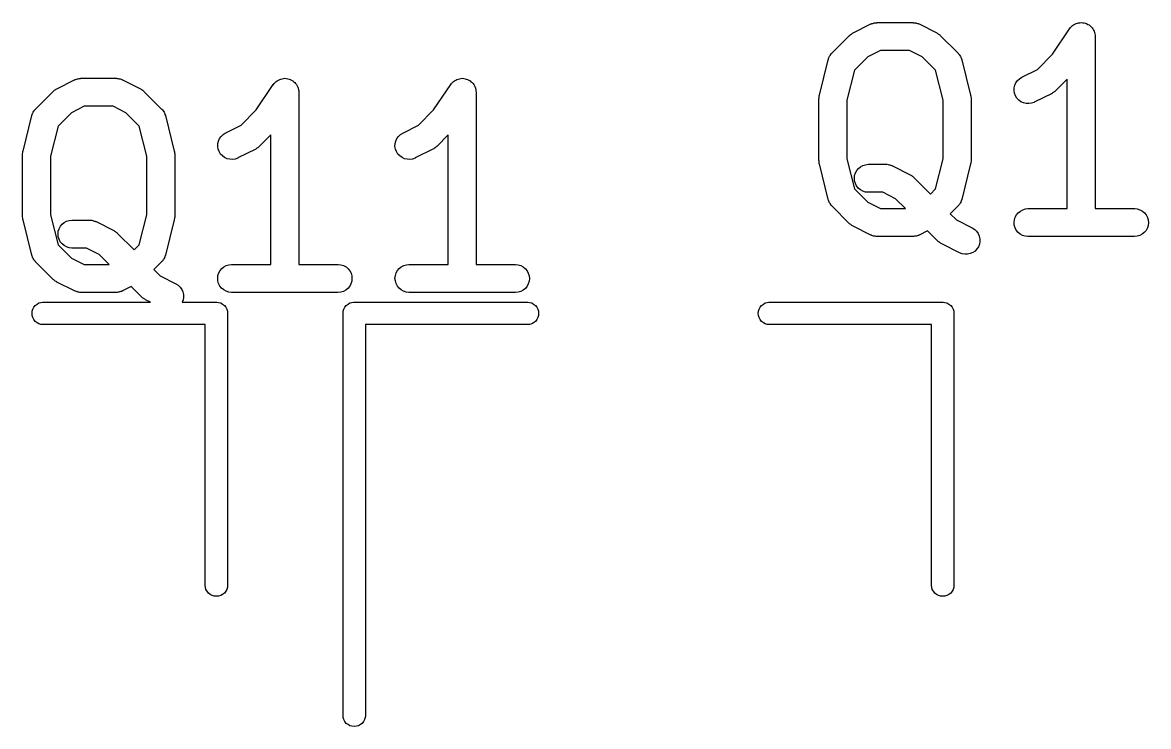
# Model space of a CAD drawing. Extents: x -2 to 178, y -114 to 6.
# Drawn here: x 171.44 to 177.49, y -107.86 to -104.08 of the extents above; entities that cross this region are included whole.
import ezdxf

# ---------------------------------------------------------------- set-up
doc = ezdxf.new("R2010")
doc.units = 0
doc.header["$MEASUREMENT"] = 0
doc.layers.add('BLACK', color=7, linetype='CONTINUOUS')

msp = doc.modelspace()

# ---------------------------------------------------------------- linework, layer by layer
at = {"layer": 'BLACK', "linetype": 'CONTINUOUS'}
for p, q in [((175.9, -104.133), (175.995, -104.085)), ((175.995, -104.085), (175.996, -104.085)), ((175.996, -104.085), (175.998, -104.084)), ((175.998, -104.084), (176, -104.083)), ((176, -104.083), (176.005, -104.082)), ((176.005, -104.082), (176.01, -104.08)), ((176.01, -104.08), (176.012, -104.079)), ((176.012, -104.079), (176.014, -104.079)), ((176.014, -104.079), (176.019, -104.078)), ((176.019, -104.078), (176.024, -104.078)), ((176.024, -104.078), (176.026, -104.078)), ((176.026, -104.078), (176.029, -104.077)), ((176.029, -104.077), (176.219, -104.077)), ((176.219, -104.077), (176.22, -104.077)), ((176.22, -104.077), (176.222, -104.078)), ((176.222, -104.078), (176.224, -104.078)), ((176.224, -104.078), (176.23, -104.078)), ((176.23, -104.078), (176.235, -104.079)), ((176.235, -104.079), (176.237, -104.08)), ((176.237, -104.08), (176.239, -104.08)), ((176.239, -104.08), (176.244, -104.082)), ((176.244, -104.082), (176.249, -104.083)), ((176.249, -104.083), (176.251, -104.085)), ((176.251, -104.085), (176.253, -104.085)), ((176.253, -104.085), (176.348, -104.133)), ((176.97, -104.247), (177.061, -104.111)), ((177.061, -104.111), (177.062, -104.11)), ((177.062, -104.11), (177.067, -104.104)), ((177.062, -104.11), (177.062, -104.11)), ((177.062, -104.11), (177.062, -104.11)), ((177.062, -104.11), (177.062, -104.11)), ((177.067, -104.104), (177.071, -104.099)), ((177.071, -104.099), (177.077, -104.094)), ((177.071, -104.099), (177.071, -104.099)), ((177.071, -104.099), (177.071, -104.099)), ((177.077, -104.094), (177.083, -104.09)), ((177.083, -104.09), (177.09, -104.086)), ((177.083, -104.09), (177.083, -104.09)), ((177.083, -104.09), (177.083, -104.09)), ((177.09, -104.086), (177.096, -104.083)), ((177.096, -104.083), (177.103, -104.081)), ((177.096, -104.083), (177.096, -104.083)), ((177.096, -104.083), (177.096, -104.083)), ((177.103, -104.081), (177.11, -104.079)), ((177.11, -104.079), (177.117, -104.078)), ((177.11, -104.079), (177.11, -104.079)), ((177.11, -104.079), (177.11, -104.079)), ((177.117, -104.078), (177.124, -104.077)), ((177.124, -104.077), (177.124, -104.077)), ((177.124, -104.077), (177.132, -104.078)), ((177.124, -104.077), (177.124, -104.077)), ((177.132, -104.078), (177.139, -104.079)), ((177.139, -104.079), (177.139, -104.079)), ((177.139, -104.079), (177.139, -104.079)), ((177.139, -104.079), (177.146, -104.081)), ((177.146, -104.081), (177.153, -104.083)), ((177.153, -104.083), (177.153, -104.083)), ((177.153, -104.083), (177.153, -104.083)), ((177.153, -104.083), (177.16, -104.087)), ((177.16, -104.087), (177.166, -104.09)), ((177.166, -104.09), (177.166, -104.09)), ((177.166, -104.09), (177.166, -104.09)), ((177.166, -104.09), (177.171, -104.095)), ((177.171, -104.095), (177.177, -104.1)), ((177.177, -104.1), (177.177, -104.1)), ((177.177, -104.1), (177.177, -104.1)), ((177.177, -104.1), (177.182, -104.106)), ((177.182, -104.106), (177.186, -104.111)), ((177.186, -104.111), (177.186, -104.111)), ((177.186, -104.111), (177.186, -104.111)), ((177.186, -104.111), (177.19, -104.118)), ((175.785, -104.242), (175.88, -104.147)), ((175.88, -104.147), (175.881, -104.146)), ((175.881, -104.146), (175.884, -104.144)), ((175.884, -104.144), (175.887, -104.141)), ((175.887, -104.141), (175.89, -104.139)), ((175.89, -104.139), (175.892, -104.137)), ((175.892, -104.137), (175.896, -104.135)), ((175.896, -104.135), (175.9, -104.133)), ((176.348, -104.133), (176.349, -104.133)), ((176.349, -104.133), (176.352, -104.136)), ((176.352, -104.136), (176.356, -104.138)), ((176.356, -104.138), (176.358, -104.14)), ((176.358, -104.14), (176.361, -104.141)), ((176.361, -104.141), (176.364, -104.144)), ((176.364, -104.144), (176.367, -104.147)), ((176.367, -104.147), (176.463, -104.242)), ((177.19, -104.118), (177.193, -104.124)), ((177.193, -104.124), (177.193, -104.124)), ((177.193, -104.124), (177.193, -104.124)), ((177.193, -104.124), (177.195, -104.131)), ((177.195, -104.131), (177.197, -104.138)), ((177.197, -104.138), (177.197, -104.138)), ((177.197, -104.138), (177.197, -104.138)), ((177.197, -104.138), (177.198, -104.145)), ((177.198, -104.145), (177.199, -104.152)), ((177.199, -104.152), (177.199, -105.077)), ((176.046, -104.227), (175.978, -104.262)), ((176.201, -104.227), (176.046, -104.227)), ((176.27, -104.262), (176.201, -104.227)), ((175.718, -104.468), (175.765, -104.277)), ((175.765, -104.277), (175.766, -104.276)), ((175.766, -104.276), (175.767, -104.271)), ((175.767, -104.271), (175.769, -104.266)), ((175.769, -104.266), (175.77, -104.264)), ((175.77, -104.264), (175.771, -104.262)), ((175.771, -104.262), (175.773, -104.258)), ((175.773, -104.258), (175.776, -104.254)), ((175.776, -104.254), (175.777, -104.252)), ((175.777, -104.252), (175.778, -104.25)), ((175.778, -104.25), (175.782, -104.246)), ((175.782, -104.246), (175.785, -104.242)), ((175.978, -104.262), (175.906, -104.334)), ((176.342, -104.334), (176.27, -104.262)), ((176.463, -104.242), (176.463, -104.243)), ((176.463, -104.243), (176.466, -104.247)), ((176.466, -104.247), (176.47, -104.251)), ((176.47, -104.251), (176.471, -104.253)), ((176.471, -104.253), (176.472, -104.254)), ((176.472, -104.254), (176.475, -104.259)), ((176.475, -104.259), (176.477, -104.263)), ((176.477, -104.263), (176.478, -104.265)), ((176.478, -104.265), (176.479, -104.267)), ((176.479, -104.267), (176.481, -104.272)), ((176.481, -104.272), (176.482, -104.277)), ((176.482, -104.277), (176.53, -104.468)), ((176.889, -104.329), (176.97, -104.247)), ((175.906, -104.334), (175.865, -104.495)), ((176.382, -104.495), (176.342, -104.334)), ((176.805, -104.371), (176.889, -104.329)), ((171.624, -104.433), (171.719, -104.385)), ((171.719, -104.385), (171.72, -104.385)), ((171.72, -104.385), (171.722, -104.384)), ((171.722, -104.384), (171.724, -104.383)), ((171.724, -104.383), (171.729, -104.382)), ((171.729, -104.382), (171.734, -104.38)), ((171.734, -104.38), (171.736, -104.379)), ((171.736, -104.379), (171.738, -104.379)), ((171.738, -104.379), (171.743, -104.378)), ((171.743, -104.378), (171.748, -104.378)), ((171.748, -104.378), (171.75, -104.378)), ((171.75, -104.378), (171.752, -104.377)), ((171.752, -104.377), (171.943, -104.377)), ((171.943, -104.377), (171.944, -104.377)), ((171.944, -104.377), (171.946, -104.378)), ((171.946, -104.378), (171.948, -104.378)), ((171.948, -104.378), (171.953, -104.378)), ((171.953, -104.378), (171.958, -104.379)), ((171.958, -104.379), (171.961, -104.38)), ((171.961, -104.38), (171.963, -104.38)), ((171.963, -104.38), (171.968, -104.382)), ((171.968, -104.382), (171.972, -104.383)), ((171.972, -104.383), (171.974, -104.385)), ((171.974, -104.385), (171.976, -104.385)), ((171.976, -104.385), (172.072, -104.433)), ((172.694, -104.547), (172.785, -104.411)), ((172.785, -104.411), (172.786, -104.41)), ((172.786, -104.41), (172.79, -104.404)), ((172.786, -104.41), (172.786, -104.41)), ((172.786, -104.41), (172.786, -104.41)), ((172.786, -104.41), (172.786, -104.41)), ((172.79, -104.404), (172.795, -104.399)), ((172.795, -104.399), (172.801, -104.394)), ((172.795, -104.399), (172.795, -104.399)), ((172.795, -104.399), (172.795, -104.399)), ((172.801, -104.394), (172.807, -104.39)), ((172.807, -104.39), (172.813, -104.386)), ((172.807, -104.39), (172.807, -104.39)), ((172.807, -104.39), (172.807, -104.39)), ((172.813, -104.386), (172.82, -104.383)), ((172.82, -104.383), (172.826, -104.381)), ((172.82, -104.383), (172.82, -104.383)), ((172.82, -104.383), (172.82, -104.383)), ((172.826, -104.381), (172.834, -104.379)), ((172.834, -104.379), (172.841, -104.378)), ((172.834, -104.379), (172.834, -104.379)), ((172.834, -104.379), (172.834, -104.379)), ((172.841, -104.378), (172.848, -104.377)), ((172.848, -104.377), (172.848, -104.377)), ((172.848, -104.377), (172.855, -104.378)), ((172.848, -104.377), (172.848, -104.377)), ((172.855, -104.378), (172.863, -104.379)), ((172.863, -104.379), (172.863, -104.379)), ((172.863, -104.379), (172.863, -104.379)), ((172.863, -104.379), (172.87, -104.381)), ((172.87, -104.381), (172.877, -104.383)), ((172.877, -104.383), (172.877, -104.383)), ((172.877, -104.383), (172.877, -104.383)), ((172.877, -104.383), (172.883, -104.387)), ((172.883, -104.387), (172.89, -104.39)), ((172.89, -104.39), (172.89, -104.39)), ((172.89, -104.39), (172.89, -104.39)), ((172.89, -104.39), (172.895, -104.395)), ((172.895, -104.395), (172.901, -104.4)), ((172.901, -104.4), (172.901, -104.4)), ((172.901, -104.4), (172.901, -104.4)), ((172.901, -104.4), (172.905, -104.405)), ((172.905, -104.405), (172.91, -104.411)), ((172.91, -104.411), (172.91, -104.411)), ((172.91, -104.411), (172.91, -104.411)), ((172.91, -104.411), (172.914, -104.417)), ((173.646, -104.547), (173.738, -104.411)), ((173.738, -104.41), (173.743, -104.404)), ((173.738, -104.411), (173.738, -104.41)), ((173.738, -104.41), (173.738, -104.41)), ((173.738, -104.41), (173.738, -104.41)), ((173.738, -104.41), (173.738, -104.41)), ((173.743, -104.404), (173.748, -104.399)), ((173.748, -104.399), (173.753, -104.394)), ((173.748, -104.399), (173.748, -104.399)), ((173.748, -104.399), (173.748, -104.399)), ((173.753, -104.394), (173.759, -104.39)), ((173.759, -104.39), (173.766, -104.386)), ((173.759, -104.39), (173.759, -104.39)), ((173.759, -104.39), (173.759, -104.39)), ((173.766, -104.386), (173.772, -104.383)), ((173.772, -104.383), (173.779, -104.381)), ((173.772, -104.383), (173.772, -104.383)), ((173.772, -104.383), (173.772, -104.383)), ((173.779, -104.381), (173.786, -104.379)), ((173.786, -104.379), (173.793, -104.378)), ((173.786, -104.379), (173.786, -104.379)), ((173.786, -104.379), (173.786, -104.379)), ((173.793, -104.378), (173.801, -104.377)), ((173.801, -104.377), (173.801, -104.377)), ((173.801, -104.377), (173.808, -104.378)), ((173.801, -104.377), (173.801, -104.377)), ((173.808, -104.378), (173.815, -104.379)), ((173.815, -104.379), (173.815, -104.379)), ((173.815, -104.379), (173.815, -104.379)), ((173.815, -104.379), (173.822, -104.381)), ((173.822, -104.381), (173.829, -104.383)), ((173.829, -104.383), (173.829, -104.383)), ((173.829, -104.383), (173.829, -104.383)), ((173.829, -104.383), (173.835, -104.387)), ((173.835, -104.387), (173.842, -104.39)), ((173.842, -104.39), (173.842, -104.39)), ((173.842, -104.39), (173.842, -104.39)), ((173.842, -104.39), (173.847, -104.395)), ((173.847, -104.395), (173.853, -104.4)), ((173.853, -104.4), (173.853, -104.4)), ((173.853, -104.4), (173.853, -104.4)), ((173.853, -104.4), (173.858, -104.405)), ((173.858, -104.405), (173.862, -104.411)), ((173.862, -104.411), (173.862, -104.411)), ((173.862, -104.411), (173.863, -104.411)), ((173.863, -104.411), (173.866, -104.417)), ((176.764, -104.428), (176.767, -104.414)), ((176.767, -104.414), (176.773, -104.401)), ((176.773, -104.401), (176.782, -104.389)), ((176.782, -104.389), (176.792, -104.379)), ((176.792, -104.379), (176.805, -104.371)), ((177.049, -104.381), (176.986, -104.444)), ((177.049, -105.077), (177.049, -104.381)), ((171.509, -104.542), (171.604, -104.447)), ((171.604, -104.447), (171.605, -104.446)), ((171.605, -104.446), (171.608, -104.444)), ((171.608, -104.444), (171.611, -104.441)), ((171.611, -104.441), (171.614, -104.439)), ((171.614, -104.439), (171.616, -104.437)), ((171.616, -104.437), (171.62, -104.435)), ((171.62, -104.435), (171.624, -104.433)), ((172.072, -104.433), (172.073, -104.433)), ((172.073, -104.433), (172.076, -104.436)), ((172.076, -104.436), (172.08, -104.438)), ((172.08, -104.438), (172.082, -104.44)), ((172.082, -104.44), (172.085, -104.441)), ((172.085, -104.441), (172.088, -104.444)), ((172.088, -104.444), (172.091, -104.447)), ((172.091, -104.447), (172.186, -104.542)), ((172.914, -104.417), (172.917, -104.424)), ((172.917, -104.424), (172.917, -104.424)), ((172.917, -104.424), (172.917, -104.424)), ((172.917, -104.424), (172.919, -104.43)), ((172.919, -104.43), (172.921, -104.438)), ((172.921, -104.438), (172.921, -104.438)), ((172.921, -104.438), (172.921, -104.438)), ((172.921, -104.438), (172.922, -104.445)), ((172.922, -104.445), (172.923, -104.452)), ((172.923, -104.452), (172.923, -105.377)), ((173.866, -104.417), (173.869, -104.424)), ((173.869, -104.424), (173.869, -104.424)), ((173.869, -104.424), (173.869, -104.424)), ((173.869, -104.424), (173.871, -104.43)), ((173.871, -104.43), (173.874, -104.438)), ((173.874, -104.438), (173.874, -104.438)), ((173.874, -104.438), (173.874, -104.438)), ((173.874, -104.438), (173.874, -104.445)), ((173.874, -104.445), (173.875, -104.452)), ((173.875, -104.452), (173.875, -105.377)), ((175.716, -104.476), (175.717, -104.47)), ((175.717, -104.47), (175.718, -104.469)), ((175.718, -104.469), (175.718, -104.468)), ((176.53, -104.468), (176.53, -104.469)), ((176.53, -104.469), (176.53, -104.47)), ((176.53, -104.47), (176.531, -104.471)), ((176.531, -104.471), (176.531, -104.477)), ((176.763, -104.443), (176.764, -104.428)), ((176.766, -104.457), (176.763, -104.443)), ((176.771, -104.471), (176.766, -104.457)), ((176.778, -104.484), (176.771, -104.471)), ((176.967, -104.458), (176.872, -104.505)), ((176.97, -104.455), (176.967, -104.458)), ((176.974, -104.453), (176.97, -104.455)), ((176.977, -104.451), (176.974, -104.453)), ((176.979, -104.45), (176.977, -104.451)), ((176.982, -104.447), (176.979, -104.45)), ((176.986, -104.444), (176.982, -104.447)), ((176.986, -104.444), (176.986, -104.444)), ((171.77, -104.527), (171.702, -104.562)), ((171.925, -104.527), (171.77, -104.527)), ((171.994, -104.562), (171.925, -104.527)), ((175.715, -104.485), (175.716, -104.483)), ((175.715, -104.486), (175.715, -104.485)), ((175.715, -104.819), (175.715, -104.486)), ((175.716, -104.482), (175.716, -104.476)), ((175.716, -104.483), (175.716, -104.482)), ((175.865, -104.495), (175.865, -104.81)), ((176.382, -104.81), (176.382, -104.495)), ((176.531, -104.477), (176.532, -104.483)), ((176.532, -104.483), (176.532, -104.484)), ((176.532, -104.484), (176.532, -104.486)), ((176.532, -104.486), (176.532, -104.819)), ((176.788, -104.494), (176.778, -104.484)), ((176.8, -104.503), (176.788, -104.494)), ((176.814, -104.509), (176.8, -104.503)), ((176.828, -104.512), (176.814, -104.509)), ((176.842, -104.513), (176.828, -104.512)), ((176.857, -104.511), (176.842, -104.513)), ((176.871, -104.506), (176.857, -104.511)), ((176.872, -104.505), (176.871, -104.506)), ((171.442, -104.768), (171.489, -104.577)), ((171.489, -104.576), (171.491, -104.571)), ((171.489, -104.577), (171.489, -104.576)), ((171.491, -104.571), (171.493, -104.566)), ((171.493, -104.566), (171.494, -104.564)), ((171.494, -104.564), (171.495, -104.562)), ((171.495, -104.562), (171.497, -104.558)), ((171.497, -104.558), (171.5, -104.554)), ((171.5, -104.554), (171.501, -104.552)), ((171.501, -104.552), (171.502, -104.55)), ((171.502, -104.55), (171.506, -104.546)), ((171.506, -104.546), (171.509, -104.542)), ((171.702, -104.562), (171.63, -104.634)), ((172.066, -104.634), (171.994, -104.562)), ((172.186, -104.542), (172.187, -104.543)), ((172.187, -104.543), (172.19, -104.547)), ((172.19, -104.547), (172.194, -104.551)), ((172.194, -104.551), (172.195, -104.553)), ((172.195, -104.553), (172.196, -104.554)), ((172.196, -104.554), (172.199, -104.559)), ((172.199, -104.559), (172.201, -104.563)), ((172.201, -104.563), (172.202, -104.565)), ((172.202, -104.565), (172.203, -104.567)), ((172.203, -104.567), (172.204, -104.572)), ((172.204, -104.572), (172.206, -104.577)), ((172.206, -104.577), (172.254, -104.768)), ((172.613, -104.629), (172.694, -104.547)), ((173.565, -104.629), (173.646, -104.547)), ((171.63, -104.634), (171.589, -104.795)), ((172.106, -104.795), (172.066, -104.634)), ((172.528, -104.671), (172.613, -104.629)), ((173.481, -104.671), (173.565, -104.629)), ((172.488, -104.728), (172.491, -104.714)), ((172.491, -104.714), (172.497, -104.701)), ((172.497, -104.701), (172.505, -104.689)), ((172.505, -104.689), (172.516, -104.679)), ((172.516, -104.679), (172.528, -104.671)), ((172.773, -104.681), (172.71, -104.744)), ((172.773, -105.377), (172.773, -104.681)), ((173.44, -104.728), (173.443, -104.714)), ((173.443, -104.714), (173.449, -104.701)), ((173.449, -104.701), (173.458, -104.689)), ((173.458, -104.689), (173.468, -104.679)), ((173.468, -104.679), (173.481, -104.671)), ((173.725, -104.681), (173.663, -104.744)), ((173.725, -105.377), (173.725, -104.681)), ((171.439, -104.782), (171.44, -104.776)), ((171.44, -104.776), (171.441, -104.77)), ((171.441, -104.769), (171.442, -104.768)), ((171.441, -104.77), (171.441, -104.769)), ((172.254, -104.768), (172.254, -104.769)), ((172.254, -104.769), (172.254, -104.77)), ((172.254, -104.77), (172.255, -104.771)), ((172.255, -104.771), (172.255, -104.777)), ((172.255, -104.777), (172.256, -104.783)), ((172.487, -104.743), (172.488, -104.728)), ((172.489, -104.757), (172.487, -104.743)), ((172.495, -104.771), (172.489, -104.757)), ((172.502, -104.784), (172.495, -104.771)), ((172.691, -104.758), (172.595, -104.805)), ((172.694, -104.755), (172.691, -104.758)), ((172.698, -104.753), (172.694, -104.755)), ((172.7, -104.751), (172.698, -104.753)), ((172.703, -104.75), (172.7, -104.751)), ((172.706, -104.747), (172.703, -104.75)), ((172.709, -104.744), (172.706, -104.747)), ((172.71, -104.744), (172.709, -104.744)), ((173.439, -104.743), (173.44, -104.728)), ((173.442, -104.757), (173.439, -104.743)), ((173.447, -104.771), (173.442, -104.757)), ((173.455, -104.784), (173.447, -104.771)), ((173.643, -104.758), (173.548, -104.805)), ((173.647, -104.755), (173.643, -104.758)), ((173.65, -104.753), (173.647, -104.755)), ((173.653, -104.751), (173.65, -104.753)), ((173.655, -104.75), (173.653, -104.751)), ((173.659, -104.747), (173.655, -104.75)), ((173.662, -104.744), (173.659, -104.747)), ((173.663, -104.744), (173.662, -104.744)), ((171.439, -104.783), (171.439, -104.782)), ((171.439, -104.785), (171.439, -104.783)), ((171.439, -104.786), (171.439, -104.785)), ((171.439, -105.119), (171.439, -104.786)), ((171.589, -104.795), (171.589, -105.11)), ((172.106, -105.11), (172.106, -104.795)), ((172.256, -104.783), (172.256, -104.784)), ((172.256, -104.784), (172.256, -104.786)), ((172.256, -104.786), (172.256, -105.119)), ((172.512, -104.794), (172.502, -104.784)), ((172.524, -104.803), (172.512, -104.794)), ((172.537, -104.809), (172.524, -104.803)), ((172.552, -104.812), (172.537, -104.809)), ((172.566, -104.813), (172.552, -104.812)), ((172.581, -104.811), (172.566, -104.813)), ((172.595, -104.806), (172.581, -104.811)), ((172.595, -104.805), (172.595, -104.806)), ((173.465, -104.794), (173.455, -104.784)), ((173.477, -104.803), (173.465, -104.794)), ((173.49, -104.809), (173.477, -104.803)), ((173.504, -104.812), (173.49, -104.809)), ((173.519, -104.813), (173.504, -104.812)), ((173.533, -104.811), (173.519, -104.813)), ((173.547, -104.806), (173.533, -104.811)), ((173.548, -104.805), (173.547, -104.806)), ((175.716, -104.82), (175.715, -104.819)), ((175.716, -104.822), (175.716, -104.82)), ((175.716, -104.828), (175.716, -104.822)), ((175.717, -104.834), (175.716, -104.828)), ((175.717, -104.835), (175.717, -104.834)), ((175.717, -104.836), (175.717, -104.835)), ((175.718, -104.837), (175.717, -104.836)), ((175.765, -105.028), (175.718, -104.837)), ((175.865, -104.81), (175.906, -104.971)), ((176.342, -104.971), (176.382, -104.81)), ((176.53, -104.837), (176.482, -105.028)), ((176.531, -104.835), (176.53, -104.836)), ((176.53, -104.836), (176.53, -104.837)), ((176.532, -104.823), (176.531, -104.829)), ((176.531, -104.829), (176.531, -104.835)), ((176.532, -104.819), (176.532, -104.82)), ((176.532, -104.82), (176.532, -104.821)), ((176.532, -104.821), (176.532, -104.823)), ((175.907, -104.899), (175.912, -104.885)), ((175.912, -104.885), (175.919, -104.872)), ((175.919, -104.872), (175.928, -104.861)), ((175.928, -104.861), (175.939, -104.852)), ((175.939, -104.852), (175.952, -104.845)), ((175.952, -104.845), (175.966, -104.841)), ((175.966, -104.841), (175.981, -104.839)), ((175.981, -104.839), (176.076, -104.839)), ((176.076, -104.839), (176.077, -104.839)), ((176.077, -104.839), (176.079, -104.84)), ((176.079, -104.84), (176.082, -104.839)), ((176.082, -104.839), (176.087, -104.84)), ((176.087, -104.84), (176.092, -104.841)), ((176.092, -104.841), (176.094, -104.842)), ((176.094, -104.842), (176.096, -104.842)), ((176.096, -104.842), (176.101, -104.844)), ((176.101, -104.844), (176.106, -104.845)), ((176.106, -104.845), (176.108, -104.846)), ((176.108, -104.846), (176.11, -104.847)), ((176.11, -104.847), (176.205, -104.895)), ((176.205, -104.895), (176.206, -104.895)), ((176.206, -104.895), (176.209, -104.898)), ((176.209, -104.898), (176.213, -104.9)), ((175.906, -104.914), (175.907, -104.899)), ((175.907, -104.928), (175.906, -104.914)), ((175.911, -104.942), (175.907, -104.928)), ((175.918, -104.955), (175.911, -104.942)), ((175.927, -104.967), (175.918, -104.955)), ((176.213, -104.9), (176.216, -104.902)), ((176.216, -104.902), (176.218, -104.903)), ((176.218, -104.903), (176.221, -104.906)), ((176.221, -104.906), (176.224, -104.909)), ((176.224, -104.909), (176.314, -104.999)), ((175.906, -104.971), (175.978, -105.043)), ((175.939, -104.976), (175.927, -104.967)), ((175.951, -104.983), (175.939, -104.976)), ((175.965, -104.988), (175.951, -104.983)), ((175.98, -104.989), (175.965, -104.988)), ((175.981, -104.989), (175.98, -104.989)), ((176.058, -104.989), (175.981, -104.989)), ((176.127, -105.024), (176.058, -104.989)), ((176.314, -104.999), (176.342, -104.971)), ((175.767, -105.032), (175.765, -105.028)), ((175.768, -105.037), (175.767, -105.032)), ((175.769, -105.039), (175.768, -105.037)), ((175.77, -105.041), (175.769, -105.039)), ((175.773, -105.046), (175.77, -105.041)), ((175.775, -105.05), (175.773, -105.046)), ((175.777, -105.052), (175.775, -105.05)), ((175.778, -105.054), (175.777, -105.052)), ((175.781, -105.058), (175.778, -105.054)), ((175.784, -105.062), (175.781, -105.058)), ((175.785, -105.063), (175.784, -105.062)), ((175.88, -105.158), (175.785, -105.063)), ((175.978, -105.043), (176.046, -105.077)), ((176.046, -105.077), (176.181, -105.077)), ((176.181, -105.077), (176.127, -105.024)), ((176.463, -105.063), (176.42, -105.105)), ((176.466, -105.059), (176.463, -105.063)), ((176.469, -105.055), (176.466, -105.059)), ((176.47, -105.053), (176.469, -105.055)), ((176.472, -105.051), (176.47, -105.053)), ((176.474, -105.047), (176.472, -105.051)), ((176.477, -105.042), (176.474, -105.047)), ((176.478, -105.04), (176.477, -105.042)), ((176.479, -105.038), (176.478, -105.04)), ((176.48, -105.033), (176.479, -105.038)), ((176.482, -105.029), (176.48, -105.033)), ((176.482, -105.028), (176.482, -105.029)), ((176.81, -105.083), (176.824, -105.079)), ((176.824, -105.079), (176.838, -105.077)), ((176.838, -105.077), (177.049, -105.077)), ((177.199, -105.077), (177.41, -105.077)), ((177.41, -105.077), (177.411, -105.077)), ((177.411, -105.077), (177.425, -105.079)), ((177.425, -105.079), (177.439, -105.083)), ((171.439, -105.12), (171.439, -105.119)), ((171.439, -105.122), (171.439, -105.12)), ((171.44, -105.128), (171.439, -105.122)), ((171.441, -105.134), (171.44, -105.128)), ((171.441, -105.135), (171.441, -105.134)), ((171.441, -105.136), (171.441, -105.135)), ((171.442, -105.137), (171.441, -105.136)), ((171.489, -105.328), (171.442, -105.137)), ((171.589, -105.11), (171.63, -105.271)), ((171.69, -105.141), (171.705, -105.139)), ((171.705, -105.139), (171.8, -105.139)), ((171.8, -105.139), (171.801, -105.139)), ((171.801, -105.139), (171.803, -105.14)), ((171.803, -105.14), (171.805, -105.139)), ((171.805, -105.139), (171.811, -105.14)), ((172.066, -105.271), (172.106, -105.11)), ((172.254, -105.137), (172.206, -105.328)), ((172.255, -105.129), (172.254, -105.135)), ((172.254, -105.135), (172.254, -105.136)), ((172.254, -105.136), (172.254, -105.137)), ((172.256, -105.123), (172.255, -105.129)), ((172.256, -105.119), (172.256, -105.12)), ((172.256, -105.12), (172.256, -105.121)), ((172.256, -105.121), (172.256, -105.123)), ((176.42, -105.105), (176.454, -105.138)), ((176.454, -105.138), (176.538, -105.181)), ((176.763, -105.152), (176.765, -105.137)), ((176.765, -105.137), (176.769, -105.123)), ((176.769, -105.123), (176.776, -105.11)), ((176.776, -105.11), (176.785, -105.099)), ((176.785, -105.099), (176.797, -105.09)), ((176.797, -105.09), (176.81, -105.083)), ((177.439, -105.083), (177.452, -105.09)), ((177.452, -105.09), (177.463, -105.1)), ((177.463, -105.1), (177.472, -105.111)), ((177.472, -105.111), (177.479, -105.124)), ((177.479, -105.124), (177.483, -105.138)), ((177.483, -105.138), (177.485, -105.153)), ((171.63, -105.214), (171.631, -105.199)), ((171.631, -105.199), (171.636, -105.185)), ((171.636, -105.185), (171.643, -105.172)), ((171.643, -105.172), (171.652, -105.161)), ((171.652, -105.161), (171.663, -105.152)), ((171.663, -105.152), (171.676, -105.145)), ((171.676, -105.145), (171.69, -105.141)), ((171.811, -105.14), (171.816, -105.141)), ((171.816, -105.141), (171.818, -105.142)), ((171.818, -105.142), (171.82, -105.142)), ((171.82, -105.142), (171.825, -105.144)), ((171.825, -105.144), (171.83, -105.145)), ((171.83, -105.145), (171.831, -105.146)), ((171.831, -105.146), (171.834, -105.147)), ((171.834, -105.147), (171.929, -105.195)), ((171.929, -105.195), (171.93, -105.195)), ((171.93, -105.195), (171.933, -105.198)), ((171.933, -105.198), (171.937, -105.2)), ((171.937, -105.2), (171.939, -105.202)), ((175.884, -105.16), (175.88, -105.158)), ((175.887, -105.163), (175.884, -105.16)), ((175.889, -105.165), (175.887, -105.163)), ((175.892, -105.167), (175.889, -105.165)), ((175.895, -105.169), (175.892, -105.167)), ((175.899, -105.171), (175.895, -105.169)), ((175.9, -105.172), (175.899, -105.171)), ((175.995, -105.219), (175.9, -105.172)), ((176.299, -105.196), (176.253, -105.219)), ((176.356, -105.253), (176.299, -105.196)), ((176.538, -105.181), (176.539, -105.181)), ((176.539, -105.181), (176.552, -105.189)), ((176.552, -105.189), (176.562, -105.199)), ((176.562, -105.199), (176.57, -105.211)), ((176.764, -105.166), (176.763, -105.152)), ((176.769, -105.18), (176.764, -105.166)), ((176.775, -105.193), (176.769, -105.18)), ((176.785, -105.205), (176.775, -105.193)), ((177.472, -105.194), (177.462, -105.206)), ((177.479, -105.181), (177.472, -105.194)), ((177.483, -105.167), (177.479, -105.181)), ((177.485, -105.153), (177.483, -105.167)), ((171.631, -105.228), (171.63, -105.214)), ((171.635, -105.242), (171.631, -105.228)), ((171.642, -105.255), (171.635, -105.242)), ((171.651, -105.267), (171.642, -105.255)), ((171.939, -105.202), (171.942, -105.203)), ((171.942, -105.203), (171.945, -105.206)), ((171.945, -105.206), (171.948, -105.209)), ((171.948, -105.209), (172.038, -105.299)), ((175.997, -105.22), (175.995, -105.219)), ((175.999, -105.221), (175.997, -105.22)), ((176.004, -105.223), (175.999, -105.221)), ((176.009, -105.225), (176.004, -105.223)), ((176.011, -105.225), (176.009, -105.225)), ((176.013, -105.226), (176.011, -105.225)), ((176.018, -105.226), (176.013, -105.226)), ((176.023, -105.227), (176.018, -105.226)), ((176.025, -105.227), (176.023, -105.227)), ((176.028, -105.227), (176.025, -105.227)), ((176.029, -105.227), (176.028, -105.227)), ((176.219, -105.227), (176.029, -105.227)), ((176.221, -105.227), (176.219, -105.227)), ((176.223, -105.227), (176.221, -105.227)), ((176.229, -105.226), (176.223, -105.227)), ((176.234, -105.226), (176.229, -105.226)), ((176.236, -105.225), (176.234, -105.226)), ((176.238, -105.225), (176.236, -105.225)), ((176.243, -105.223), (176.238, -105.225)), ((176.248, -105.222), (176.243, -105.223)), ((176.25, -105.221), (176.248, -105.222)), ((176.252, -105.22), (176.25, -105.221)), ((176.253, -105.219), (176.252, -105.22)), ((176.36, -105.256), (176.356, -105.253)), ((176.363, -105.259), (176.36, -105.256)), ((176.365, -105.26), (176.363, -105.259)), ((176.368, -105.262), (176.365, -105.26)), ((176.57, -105.211), (176.576, -105.225)), ((176.576, -105.225), (176.579, -105.239)), ((176.58, -105.254), (176.577, -105.268)), ((176.579, -105.239), (176.58, -105.254)), ((176.796, -105.214), (176.785, -105.205)), ((176.809, -105.221), (176.796, -105.214)), ((176.823, -105.226), (176.809, -105.221)), ((176.837, -105.227), (176.823, -105.226)), ((176.838, -105.227), (176.837, -105.227)), ((177.41, -105.227), (176.838, -105.227)), ((177.424, -105.226), (177.41, -105.227)), ((177.438, -105.222), (177.424, -105.226)), ((177.451, -105.215), (177.438, -105.222)), ((177.462, -105.206), (177.451, -105.215)), ((171.63, -105.271), (171.702, -105.343)), ((171.662, -105.276), (171.651, -105.267)), ((171.675, -105.283), (171.662, -105.276)), ((171.689, -105.288), (171.675, -105.283)), ((171.704, -105.289), (171.689, -105.288)), ((171.705, -105.289), (171.704, -105.289)), ((171.782, -105.289), (171.705, -105.289)), ((171.851, -105.324), (171.782, -105.289)), ((172.038, -105.299), (172.066, -105.271)), ((176.372, -105.264), (176.368, -105.262)), ((176.375, -105.267), (176.372, -105.264)), ((176.376, -105.267), (176.375, -105.267)), ((176.471, -105.315), (176.376, -105.267)), ((176.485, -105.32), (176.471, -105.315)), ((176.499, -105.322), (176.485, -105.32)), ((176.528, -105.319), (176.514, -105.322)), ((176.542, -105.313), (176.528, -105.319)), ((176.554, -105.305), (176.542, -105.313)), ((176.564, -105.294), (176.554, -105.305)), ((176.572, -105.282), (176.564, -105.294)), ((176.577, -105.268), (176.572, -105.282)), ((171.491, -105.332), (171.489, -105.328)), ((171.492, -105.337), (171.491, -105.332)), ((171.493, -105.339), (171.492, -105.337)), ((171.494, -105.341), (171.493, -105.339)), ((171.497, -105.346), (171.494, -105.341)), ((171.499, -105.35), (171.497, -105.346)), ((171.5, -105.352), (171.499, -105.35)), ((171.502, -105.354), (171.5, -105.352)), ((171.505, -105.358), (171.502, -105.354)), ((171.508, -105.362), (171.505, -105.358)), ((171.509, -105.363), (171.508, -105.362)), ((171.604, -105.458), (171.509, -105.363)), ((171.702, -105.343), (171.77, -105.377)), ((171.77, -105.377), (171.905, -105.377)), ((171.905, -105.377), (171.851, -105.324)), ((172.186, -105.363), (172.144, -105.405)), ((172.19, -105.359), (172.186, -105.363)), ((172.193, -105.355), (172.19, -105.359)), ((172.194, -105.353), (172.193, -105.355)), ((172.196, -105.351), (172.194, -105.353)), ((172.198, -105.347), (172.196, -105.351)), ((172.201, -105.342), (172.198, -105.347)), ((172.202, -105.34), (172.201, -105.342)), ((172.203, -105.338), (172.202, -105.34)), ((172.204, -105.333), (172.203, -105.338)), ((172.206, -105.329), (172.204, -105.333)), ((172.206, -105.328), (172.206, -105.329)), ((172.533, -105.383), (172.547, -105.379)), ((172.547, -105.379), (172.562, -105.377)), ((172.562, -105.377), (172.773, -105.377)), ((172.923, -105.377), (173.133, -105.377)), ((173.133, -105.377), (173.134, -105.377)), ((173.134, -105.377), (173.149, -105.379)), ((173.149, -105.379), (173.163, -105.383)), ((173.486, -105.383), (173.5, -105.379)), ((173.5, -105.379), (173.514, -105.377)), ((173.514, -105.377), (173.725, -105.377)), ((173.875, -105.377), (174.086, -105.377)), ((174.086, -105.377), (174.087, -105.377)), ((174.087, -105.377), (174.101, -105.379)), ((174.101, -105.379), (174.115, -105.383)), ((176.514, -105.322), (176.499, -105.322)), ((172.144, -105.405), (172.178, -105.438)), ((172.178, -105.438), (172.262, -105.481)), ((172.487, -105.452), (172.488, -105.437)), ((172.488, -105.437), (172.493, -105.423)), ((172.493, -105.423), (172.5, -105.41)), ((172.5, -105.41), (172.509, -105.399)), ((172.509, -105.399), (172.52, -105.39)), ((172.52, -105.39), (172.533, -105.383)), ((173.163, -105.383), (173.176, -105.39)), ((173.176, -105.39), (173.187, -105.4)), ((173.187, -105.4), (173.196, -105.411)), ((173.196, -105.411), (173.203, -105.424)), ((173.203, -105.424), (173.207, -105.438)), ((173.207, -105.438), (173.208, -105.453)), ((173.439, -105.452), (173.441, -105.437)), ((173.441, -105.437), (173.445, -105.423)), ((173.445, -105.423), (173.452, -105.41)), ((173.452, -105.41), (173.461, -105.399)), ((173.461, -105.399), (173.473, -105.39)), ((173.473, -105.39), (173.486, -105.383)), ((174.115, -105.383), (174.128, -105.39)), ((174.128, -105.39), (174.139, -105.4)), ((174.139, -105.4), (174.148, -105.411)), ((174.148, -105.411), (174.155, -105.424)), ((174.155, -105.424), (174.159, -105.438)), ((174.159, -105.438), (174.161, -105.453)), ((171.607, -105.46), (171.604, -105.458)), ((171.61, -105.463), (171.607, -105.46)), ((171.613, -105.465), (171.61, -105.463)), ((171.615, -105.467), (171.613, -105.465)), ((171.619, -105.469), (171.615, -105.467)), ((171.623, -105.471), (171.619, -105.469)), ((171.624, -105.472), (171.623, -105.471)), ((171.719, -105.519), (171.624, -105.472)), ((172.023, -105.496), (171.976, -105.519)), ((172.08, -105.553), (172.023, -105.496)), ((172.262, -105.481), (172.263, -105.481)), ((172.263, -105.481), (172.275, -105.489)), ((172.275, -105.489), (172.286, -105.499)), ((172.286, -105.499), (172.294, -105.511)), ((172.488, -105.466), (172.487, -105.452)), ((172.492, -105.48), (172.488, -105.466)), ((172.499, -105.493), (172.492, -105.48)), ((172.508, -105.505), (172.499, -105.493)), ((173.196, -105.494), (173.186, -105.506)), ((173.202, -105.481), (173.196, -105.494)), ((173.207, -105.467), (173.202, -105.481)), ((173.208, -105.453), (173.207, -105.467)), ((173.441, -105.466), (173.439, -105.452)), ((173.445, -105.48), (173.441, -105.466)), ((173.452, -105.493), (173.445, -105.48)), ((173.461, -105.505), (173.452, -105.493)), ((174.148, -105.494), (174.139, -105.506)), ((174.155, -105.481), (174.148, -105.494)), ((174.159, -105.467), (174.155, -105.481)), ((174.161, -105.453), (174.159, -105.467)), ((171.721, -105.52), (171.719, -105.519)), ((171.723, -105.521), (171.721, -105.52)), ((171.728, -105.523), (171.723, -105.521)), ((171.733, -105.525), (171.728, -105.523)), ((171.735, -105.525), (171.733, -105.525)), ((171.737, -105.526), (171.735, -105.525)), ((171.742, -105.526), (171.737, -105.526)), ((171.747, -105.527), (171.742, -105.526)), ((171.749, -105.527), (171.747, -105.527)), ((171.751, -105.527), (171.749, -105.527)), ((171.752, -105.527), (171.751, -105.527)), ((171.943, -105.527), (171.752, -105.527)), ((171.945, -105.527), (171.943, -105.527)), ((171.947, -105.527), (171.945, -105.527)), ((171.952, -105.526), (171.947, -105.527)), ((171.957, -105.526), (171.952, -105.526)), ((171.96, -105.525), (171.957, -105.526)), ((171.962, -105.525), (171.96, -105.525)), ((171.967, -105.523), (171.962, -105.525)), ((171.971, -105.522), (171.967, -105.523)), ((171.973, -105.521), (171.971, -105.522)), ((171.975, -105.52), (171.973, -105.521)), ((171.976, -105.519), (171.975, -105.52)), ((172.084, -105.556), (172.08, -105.553)), ((172.087, -105.559), (172.084, -105.556)), ((172.089, -105.56), (172.087, -105.559)), ((172.092, -105.562), (172.089, -105.56)), ((172.095, -105.564), (172.092, -105.562)), ((172.294, -105.511), (172.3, -105.525)), ((172.3, -105.525), (172.303, -105.539)), ((172.303, -105.554), (172.301, -105.568)), ((172.303, -105.539), (172.303, -105.554)), ((172.52, -105.514), (172.508, -105.505)), ((172.532, -105.521), (172.52, -105.514)), ((172.546, -105.526), (172.532, -105.521)), ((172.561, -105.527), (172.546, -105.526)), ((172.562, -105.527), (172.561, -105.527)), ((173.133, -105.527), (172.562, -105.527)), ((173.148, -105.526), (173.133, -105.527)), ((173.162, -105.522), (173.148, -105.526)), ((173.175, -105.515), (173.162, -105.522)), ((173.186, -105.506), (173.175, -105.515)), ((173.472, -105.514), (173.461, -105.505)), ((173.485, -105.521), (173.472, -105.514)), ((173.499, -105.526), (173.485, -105.521)), ((173.513, -105.527), (173.499, -105.526)), ((173.514, -105.527), (173.513, -105.527)), ((174.086, -105.527), (173.514, -105.527)), ((174.1, -105.526), (174.086, -105.527)), ((174.114, -105.522), (174.1, -105.526)), ((174.127, -105.515), (174.114, -105.522)), ((174.139, -105.506), (174.127, -105.515)), ((171.491, -105.628), (171.494, -105.617)), ((171.494, -105.617), (171.5, -105.607)), ((171.5, -105.607), (171.507, -105.597)), ((171.507, -105.597), (171.517, -105.59)), ((171.517, -105.59), (171.527, -105.584)), ((171.527, -105.584), (171.538, -105.581)), ((171.538, -105.581), (171.547, -105.58)), ((171.547, -105.58), (172.126, -105.58)), ((172.099, -105.567), (172.095, -105.564)), ((172.1, -105.567), (172.099, -105.567)), ((172.126, -105.58), (172.1, -105.567)), ((172.301, -105.568), (172.296, -105.58)), ((172.296, -105.58), (172.477, -105.58)), ((172.477, -105.58), (172.48, -105.58)), ((172.48, -105.58), (172.483, -105.58)), ((172.483, -105.58), (172.483, -105.58)), ((172.483, -105.58), (172.492, -105.581)), ((172.492, -105.581), (172.503, -105.584)), ((172.503, -105.584), (172.513, -105.59)), ((172.513, -105.59), (172.523, -105.597)), ((172.523, -105.597), (172.53, -105.607)), ((172.53, -105.607), (172.536, -105.617)), ((172.536, -105.617), (172.539, -105.628)), ((173.161, -105.628), (173.164, -105.617)), ((173.164, -105.617), (173.17, -105.607)), ((173.17, -105.607), (173.177, -105.597)), ((173.177, -105.597), (173.187, -105.59)), ((173.187, -105.59), (173.197, -105.584)), ((173.197, -105.584), (173.208, -105.581)), ((173.208, -105.581), (173.217, -105.58)), ((173.217, -105.58), (173.22, -105.58)), ((173.22, -105.58), (173.223, -105.58)), ((173.223, -105.58), (174.153, -105.58)), ((174.153, -105.58), (174.162, -105.581)), ((174.162, -105.581), (174.173, -105.584)), ((174.173, -105.584), (174.183, -105.59)), ((174.183, -105.59), (174.193, -105.597)), ((174.193, -105.597), (174.2, -105.607)), ((174.2, -105.607), (174.206, -105.617)), ((174.206, -105.617), (174.209, -105.628)), ((175.391, -105.628), (175.394, -105.617)), ((175.394, -105.617), (175.4, -105.607)), ((175.4, -105.607), (175.407, -105.597)), ((175.407, -105.597), (175.417, -105.59)), ((175.417, -105.59), (175.427, -105.584)), ((175.427, -105.584), (175.438, -105.581)), ((175.438, -105.581), (175.447, -105.58)), ((175.447, -105.58), (176.377, -105.58)), ((176.377, -105.58), (176.38, -105.58)), ((176.38, -105.58), (176.383, -105.58)), ((176.383, -105.58), (176.383, -105.58)), ((176.383, -105.58), (176.392, -105.581)), ((176.392, -105.581), (176.403, -105.584)), ((176.403, -105.584), (176.413, -105.59)), ((176.413, -105.59), (176.423, -105.597)), ((176.423, -105.597), (176.43, -105.607)), ((176.43, -105.607), (176.436, -105.617)), ((176.436, -105.617), (176.439, -105.628)), ((171.49, -105.64), (171.491, -105.628)), ((171.491, -105.652), (171.49, -105.64)), ((171.494, -105.663), (171.491, -105.652)), ((171.5, -105.673), (171.494, -105.663)), ((171.507, -105.683), (171.5, -105.673)), ((171.517, -105.69), (171.507, -105.683)), ((172.539, -105.628), (172.54, -105.64)), ((172.54, -105.64), (172.54, -105.643)), ((172.54, -105.643), (172.54, -107.103)), ((173.16, -105.64), (173.161, -105.628)), ((173.16, -105.643), (173.16, -105.64)), ((173.16, -107.803), (173.16, -105.643)), ((174.193, -105.683), (174.183, -105.69)), ((174.2, -105.673), (174.193, -105.683)), ((174.206, -105.663), (174.2, -105.673)), ((174.209, -105.652), (174.206, -105.663)), ((174.209, -105.628), (174.21, -105.64)), ((174.21, -105.64), (174.209, -105.652)), ((175.39, -105.64), (175.391, -105.628)), ((175.391, -105.652), (175.39, -105.64)), ((175.394, -105.663), (175.391, -105.652)), ((175.4, -105.673), (175.394, -105.663)), ((175.407, -105.683), (175.4, -105.673)), ((175.417, -105.69), (175.407, -105.683)), ((176.439, -105.628), (176.44, -105.64)), ((176.44, -105.64), (176.44, -105.643)), ((176.44, -105.643), (176.44, -107.103)), ((171.527, -105.696), (171.517, -105.69)), ((171.538, -105.699), (171.527, -105.696)), ((171.547, -105.7), (171.538, -105.699)), ((172.42, -105.7), (171.547, -105.7)), ((172.42, -107.103), (172.42, -105.7)), ((174.153, -105.7), (173.28, -105.7)), ((173.28, -105.7), (173.28, -107.803)), ((174.162, -105.699), (174.153, -105.7)), ((174.173, -105.696), (174.162, -105.699)), ((174.183, -105.69), (174.173, -105.696)), ((175.427, -105.696), (175.417, -105.69)), ((175.438, -105.699), (175.427, -105.696)), ((175.447, -105.7), (175.438, -105.699)), ((176.32, -105.7), (175.447, -105.7)), ((176.32, -107.103), (176.32, -105.7)), ((172.421, -107.112), (172.42, -107.103)), ((172.424, -107.123), (172.421, -107.112)), ((172.43, -107.133), (172.424, -107.123)), ((172.437, -107.143), (172.43, -107.133)), ((172.53, -107.133), (172.523, -107.143)), ((172.536, -107.123), (172.53, -107.133)), ((172.539, -107.112), (172.536, -107.123)), ((172.54, -107.103), (172.539, -107.112)), ((176.321, -107.112), (176.32, -107.103)), ((176.324, -107.123), (176.321, -107.112)), ((176.33, -107.133), (176.324, -107.123)), ((176.337, -107.143), (176.33, -107.133)), ((176.43, -107.133), (176.423, -107.143)), ((176.436, -107.123), (176.43, -107.133)), ((176.439, -107.112), (176.436, -107.123)), ((176.44, -107.103), (176.439, -107.112)), ((172.447, -107.15), (172.437, -107.143)), ((172.457, -107.156), (172.447, -107.15)), ((172.468, -107.159), (172.457, -107.156)), ((172.48, -107.16), (172.468, -107.159)), ((172.492, -107.159), (172.48, -107.16)), ((172.503, -107.156), (172.492, -107.159)), ((172.513, -107.15), (172.503, -107.156)), ((172.523, -107.143), (172.513, -107.15)), ((176.347, -107.15), (176.337, -107.143)), ((176.357, -107.156), (176.347, -107.15)), ((176.368, -107.159), (176.357, -107.156)), ((176.38, -107.16), (176.368, -107.159)), ((176.392, -107.159), (176.38, -107.16)), ((176.403, -107.156), (176.392, -107.159)), ((176.413, -107.15), (176.403, -107.156)), ((176.423, -107.143), (176.413, -107.15)), ((173.161, -107.812), (173.16, -107.803)), ((173.164, -107.823), (173.161, -107.812)), ((173.17, -107.833), (173.164, -107.823)), ((173.177, -107.843), (173.17, -107.833)), ((173.187, -107.85), (173.177, -107.843)), ((173.197, -107.856), (173.187, -107.85)), ((173.208, -107.859), (173.197, -107.856)), ((173.22, -107.86), (173.208, -107.859)), ((173.232, -107.859), (173.22, -107.86)), ((173.243, -107.856), (173.232, -107.859)), ((173.253, -107.85), (173.243, -107.856)), ((173.263, -107.843), (173.253, -107.85)), ((173.27, -107.833), (173.263, -107.843)), ((173.276, -107.823), (173.27, -107.833)), ((173.279, -107.812), (173.276, -107.823)), ((173.28, -107.803), (173.279, -107.812))]:
    msp.add_line(p, q, dxfattribs=at)

doc.saveas('drawing.dxf')
